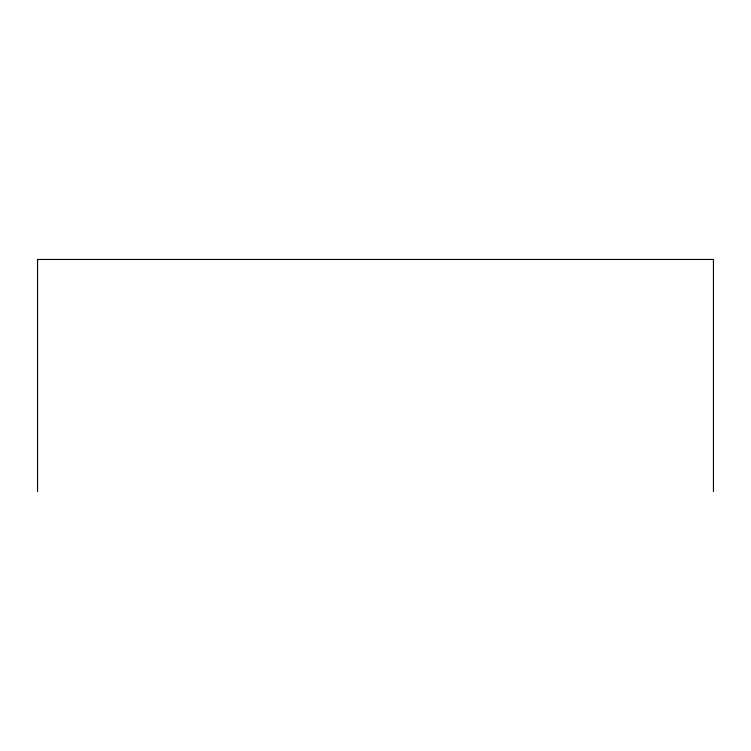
<?xml version="1.0" encoding="UTF-8"?>
<svg xmlns="http://www.w3.org/2000/svg" width="751" height="751" viewBox="0 0 751 751"><rect width="100%" height="100%" fill="white"/><g stroke="black" fill="none" stroke-linecap="round" stroke-linejoin="round"><path stroke-width="1.13" d="M713.45 491.539L713.45 259.461L37.55 259.461L37.55 491.539"/></g></svg>
